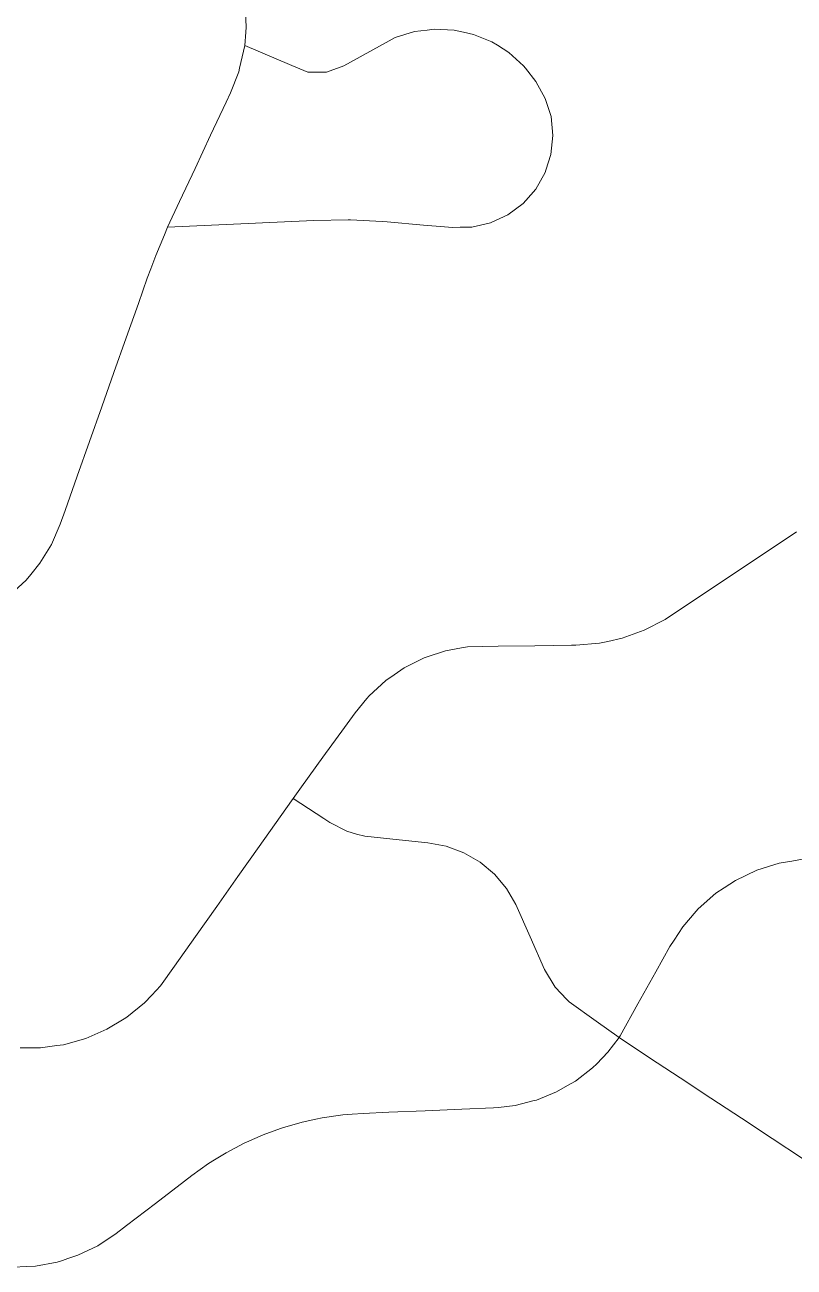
# Model space of a CAD drawing. Header units: inches. Extents: x 227942 to 231487, y 631728 to 634629.
# Drawn here: x 230175 to 230595, y 632448 to 633126 of the extents above; entities that cross this region are included whole.
import ezdxf

# ---------------------------------------------------------------- set-up
doc = ezdxf.new("R2010")
doc.units = ezdxf.units.IN
doc.header["$MEASUREMENT"] = 0

msp = doc.modelspace()

# ---------------------------------------------------------------- linework, layer by layer
at = {"color": 23, "lineweight": 0}
for points in [[(230296, 633121.9), (230296.23, 633124.59), (230295.72, 633136.94), (230294.85, 633141.78)], [(230294.85, 633141.78), (230295.72, 633136.94), (230296.23, 633124.59), (230296, 633121.9)], [(230295.39, 633114.6), (230296, 633121.9)], [(230296, 633121.9), (230295.39, 633114.6)], [(230395.09, 633123.03), (230388.05, 633122.14), (230377.64, 633118.96), (230375.9, 633118)], [(230375.9, 633118), (230377.64, 633118.96), (230388.05, 633122.14), (230395.09, 633123.03)], [(230414.9, 633121.86), (230409.71, 633123.01), (230398.84, 633123.51), (230395.09, 633123.03)], [(230395.09, 633123.03), (230398.84, 633123.51), (230409.71, 633123.01), (230414.9, 633121.86)], [(230433.39, 633114.67), (230430.4, 633116.54), (230420.33, 633120.66), (230414.9, 633121.86)], [(230414.9, 633121.86), (230420.33, 633120.66), (230430.4, 633116.54), (230433.39, 633114.67)], [(230292.62, 633102.24), (230295.39, 633114.6)], [(230295.39, 633114.6), (230292.62, 633102.24)], [(230302.75, 633111.48), (230295.39, 633114.6)], [(230295.39, 633114.6), (230302.75, 633111.48)], [(230375.9, 633118), (230358.37, 633108.39)], [(230358.37, 633108.39), (230375.9, 633118)], [(230448.79, 633102.12), (230447.71, 633103.5), (230439.61, 633110.76), (230433.39, 633114.67)], [(230433.39, 633114.67), (230439.61, 633110.76), (230447.71, 633103.5), (230448.79, 633102.12)], [(230302.75, 633111.48), (230302.75, 633111.48)], [(230321.15, 633103.66), (230302.75, 633111.48)], [(230302.75, 633111.48), (230302.75, 633111.48)], [(230302.75, 633111.48), (230321.15, 633103.66)], [(230358.37, 633108.39), (230349.52, 633103.54), (230339.99, 633100.07)], [(230339.99, 633100.07), (230349.52, 633103.54), (230358.37, 633108.39)], [(230285.31, 633083.68), (230287.7, 633088.76), (230292.18, 633100.28), (230292.62, 633102.24)], [(230292.62, 633102.24), (230292.18, 633100.28), (230287.7, 633088.76), (230285.31, 633083.68)], [(230292.62, 633102.24), (230292.62, 633102.24)], [(230292.62, 633102.24), (230292.62, 633102.24)], [(230339.99, 633100.07), (230329.85, 633099.96), (230321.15, 633103.66)], [(230321.15, 633103.66), (230329.85, 633099.96), (230339.99, 633100.07)], [(230459.54, 633085.63), (230454.45, 633094.96), (230448.79, 633102.12)], [(230448.79, 633102.12), (230454.45, 633094.96), (230459.54, 633085.63)], [(230463.73, 633065.39), (230462.68, 633075.73), (230459.54, 633085.63)], [(230459.54, 633085.63), (230462.68, 633075.73), (230463.73, 633065.39)], [(230276.81, 633065.57), (230285.31, 633083.68)], [(230285.31, 633083.68), (230276.81, 633065.57)], [(230268.32, 633047.47), (230276.81, 633065.57)], [(230276.81, 633065.57), (230268.32, 633047.47)], [(230276.81, 633065.57), (230276.81, 633065.57)], [(230276.81, 633065.57), (230276.81, 633065.57)], [(230459.88, 633046.5), (230462.63, 633055.05), (230463.73, 633065.39)], [(230463.73, 633065.39), (230462.63, 633055.05), (230459.88, 633046.5)], [(230259.82, 633029.36), (230268.32, 633047.47)], [(230268.32, 633047.47), (230259.82, 633029.36)], [(230268.32, 633047.47), (230268.32, 633047.47)], [(230268.32, 633047.47), (230268.32, 633047.47)], [(230448.88, 633030.02), (230454.29, 633036.13), (230459.44, 633045.16), (230459.88, 633046.5)], [(230459.88, 633046.5), (230459.44, 633045.16), (230454.29, 633036.13), (230448.88, 633030.02)], [(230253.25, 633015.37), (230259.82, 633029.36)], [(230259.82, 633029.36), (230253.25, 633015.37)], [(230259.82, 633029.36), (230259.82, 633029.36)], [(230259.82, 633029.36), (230259.82, 633029.36)], [(230432.4, 633019.07), (230439.06, 633022.15), (230447.4, 633028.35), (230448.88, 633030.02)], [(230448.88, 633030.02), (230447.4, 633028.35), (230439.06, 633022.15), (230432.4, 633019.07)], [(230273.23, 633016.3), (230293.21, 633017.24)], [(230293.21, 633017.24), (230273.23, 633016.3)], [(230293.21, 633017.24), (230313.19, 633018.18)], [(230313.19, 633018.18), (230293.21, 633017.24)], [(230313.19, 633018.18), (230333.19, 633019.11)], [(230333.19, 633019.11), (230313.19, 633018.18)], [(230333.19, 633019.11), (230351.87, 633019.38), (230353.16, 633019.32)], [(230353.16, 633019.32), (230351.87, 633019.38), (230333.19, 633019.11)], [(230353.16, 633019.32), (230370.54, 633018.44), (230373.12, 633018.22)], [(230373.12, 633018.22), (230370.54, 633018.44), (230353.16, 633019.32)], [(230373.12, 633018.22), (230393.06, 633016.57)], [(230393.06, 633016.57), (230373.12, 633018.22)], [(230412.99, 633015.31), (230419.5, 633015.45), (230429.63, 633017.78), (230432.4, 633019.07)], [(230432.4, 633019.07), (230429.63, 633017.78), (230419.5, 633015.45), (230412.99, 633015.31)], [(230432.4, 633019.07), (230432.4, 633019.07)], [(230432.4, 633019.07), (230432.4, 633019.07)], [(230244.12, 632992.6), (230246.86, 632999.94), (230251.52, 633011.17)], [(230251.52, 633011.17), (230246.86, 632999.94), (230244.12, 632992.6)], [(230251.52, 633011.17), (230253.25, 633015.37)], [(230253.25, 633015.37), (230251.52, 633011.17)], [(230253.25, 633015.37), (230273.23, 633016.3)], [(230273.23, 633016.3), (230253.25, 633015.37)], [(230393.06, 633016.57), (230409.11, 633015.24), (230412.99, 633015.31)], [(230412.99, 633015.31), (230409.11, 633015.24), (230393.06, 633016.57)], [(230237.36, 632973.78), (230242.23, 632987.53), (230244.12, 632992.6)], [(230244.12, 632992.6), (230242.23, 632987.53), (230237.36, 632973.78)], [(230244.12, 632992.6), (230244.12, 632992.6)], [(230244.12, 632992.6), (230244.12, 632992.6)], [(230230.68, 632954.92), (230237.36, 632973.78)], [(230237.36, 632973.78), (230230.68, 632954.92)], [(230224, 632936.07), (230230.68, 632954.92)], [(230230.68, 632954.92), (230224, 632936.07)], [(230217.32, 632917.22), (230224, 632936.07)], [(230224, 632936.07), (230217.32, 632917.22)], [(230224, 632936.07), (230224, 632936.07)], [(230224, 632936.07), (230224, 632936.07)], [(230210.64, 632898.37), (230217.32, 632917.22)], [(230217.32, 632917.22), (230210.64, 632898.37)], [(230203.96, 632879.52), (230210.64, 632898.37)], [(230210.64, 632898.37), (230203.96, 632879.52)], [(230197.28, 632860.66), (230203.96, 632879.52)], [(230203.96, 632879.52), (230197.28, 632860.66)], [(230189.86, 632842.19), (230194.64, 632853.22), (230197.28, 632860.66)], [(230197.28, 632860.66), (230194.64, 632853.22), (230189.86, 632842.19)], [(230580.1, 632837.92), (230596.75, 632848.99)], [(230596.75, 632848.99), (230580.1, 632837.92)], [(230178.55, 632825.69), (230183.62, 632831.92), (230189.86, 632842.19)], [(230189.86, 632842.19), (230183.62, 632831.92), (230178.55, 632825.69)], [(230563.44, 632826.85), (230580.1, 632837.92)], [(230580.1, 632837.92), (230563.44, 632826.85)], [(230163.99, 632812.11), (230167.24, 632814.4), (230176.03, 632822.6), (230178.55, 632825.69)], [(230178.55, 632825.69), (230176.03, 632822.6), (230167.24, 632814.4), (230163.99, 632812.11)], [(230546.78, 632815.78), (230563.44, 632826.85)], [(230563.44, 632826.85), (230546.78, 632815.78)], [(230530.12, 632804.71), (230546.78, 632815.78)], [(230546.78, 632815.78), (230530.12, 632804.71)], [(230546.78, 632815.78), (230546.78, 632815.78)], [(230546.78, 632815.78), (230546.78, 632815.78)], [(230513.6, 632795.29), (230524.92, 632801.26), (230530.12, 632804.71)], [(230530.12, 632804.71), (230524.92, 632801.26), (230513.6, 632795.29)], [(230530.12, 632804.71), (230530.12, 632804.71)], [(230530.12, 632804.71), (230530.12, 632804.71)], [(230493.62, 632789.21), (230501.57, 632790.92), (230513.6, 632795.29)], [(230513.6, 632795.29), (230501.57, 632790.92), (230493.62, 632789.21)], [(230413.85, 632785.74), (230416.98, 632786.32), (230433.78, 632786.58)], [(230433.78, 632786.58), (230416.98, 632786.32), (230413.85, 632785.74)], [(230433.78, 632786.58), (230453.78, 632786.9)], [(230453.78, 632786.9), (230433.78, 632786.58)], [(230453.78, 632786.9), (230473.77, 632787.22)], [(230473.77, 632787.22), (230453.78, 632786.9)], [(230473.77, 632787.22), (230476.3, 632787.26), (230489.06, 632788.23), (230493.62, 632789.21)], [(230493.62, 632789.21), (230489.06, 632788.23), (230476.3, 632787.26), (230473.77, 632787.22)], [(230377.1, 632771.08), (230382.48, 632774.78), (230393.4, 632780.23), (230394.58, 632780.62)], [(230394.58, 632780.62), (230393.4, 632780.23), (230382.48, 632774.78), (230377.1, 632771.08)], [(230394.58, 632780.62), (230404.98, 632784.1), (230413.85, 632785.74)], [(230413.85, 632785.74), (230404.98, 632784.1), (230394.58, 632780.62)], [(230362.09, 632757.99), (230363.43, 632759.61), (230372.42, 632767.87), (230377.1, 632771.08)], [(230377.1, 632771.08), (230372.42, 632767.87), (230363.43, 632759.61), (230362.09, 632757.99)], [(230377.1, 632771.08), (230377.1, 632771.08)], [(230377.1, 632771.08), (230377.1, 632771.08)], [(230349.87, 632742.18), (230355.68, 632750.19), (230362.09, 632757.99)], [(230362.09, 632757.99), (230355.68, 632750.19), (230349.87, 632742.18)], [(230338.14, 632725.98), (230349.87, 632742.18)], [(230349.87, 632742.18), (230338.14, 632725.98)], [(230326.4, 632709.79), (230338.14, 632725.98)], [(230338.14, 632725.98), (230326.4, 632709.79)], [(230321.85, 632703.51), (230326.4, 632709.79)], [(230326.4, 632709.79), (230321.85, 632703.51)], [(230326.4, 632709.79), (230326.4, 632709.79)], [(230326.4, 632709.79), (230326.4, 632709.79)], [(230314.78, 632693.51), (230321.85, 632703.51)], [(230321.85, 632703.51), (230314.78, 632693.51)], [(230321.85, 632703.51), (230338.58, 632692.54)], [(230338.58, 632692.54), (230321.85, 632703.51)], [(230303.22, 632677.19), (230314.78, 632693.51)], [(230314.78, 632693.51), (230303.22, 632677.19)], [(230314.78, 632693.51), (230314.78, 632693.51)], [(230314.78, 632693.51), (230314.78, 632693.51)], [(230338.58, 632692.54), (230341.97, 632690.31), (230351.1, 632685.59), (230356.53, 632684.08)], [(230338.58, 632692.54), (230338.58, 632692.54)], [(230356.53, 632684.08), (230351.1, 632685.59), (230341.97, 632690.31), (230338.58, 632692.54)], [(230338.58, 632692.54), (230338.58, 632692.54)], [(230356.53, 632684.08), (230361.01, 632682.83), (230376.27, 632681.25)], [(230376.27, 632681.25), (230361.01, 632682.83), (230356.53, 632684.08)], [(230376.27, 632681.25), (230395.46, 632679.27)], [(230395.46, 632679.27), (230376.27, 632681.25)], [(230395.46, 632679.27), (230405.5, 632677.39), (230415.07, 632673.84)], [(230415.07, 632673.84), (230405.5, 632677.39), (230395.46, 632679.27)], [(230291.66, 632660.86), (230303.22, 632677.19)], [(230303.22, 632677.19), (230291.66, 632660.86)], [(230303.22, 632677.19), (230303.22, 632677.19)], [(230303.22, 632677.19), (230303.22, 632677.19)], [(230415.07, 632673.84), (230423.9, 632668.72), (230431.73, 632662.17)], [(230431.73, 632662.17), (230423.9, 632668.72), (230415.07, 632673.84)], [(230575.02, 632664.31), (230587.29, 632668.17), (230594.13, 632669.32)], [(230594.13, 632669.32), (230587.29, 632668.17), (230575.02, 632664.31)], [(230594.13, 632669.32), (230599.97, 632670.3), (230612.82, 632670.65), (230614.02, 632670.51)], [(230614.02, 632670.51), (230612.82, 632670.65), (230599.97, 632670.3), (230594.13, 632669.32)], [(230280.1, 632644.54), (230291.66, 632660.86)], [(230291.66, 632660.86), (230280.1, 632644.54)], [(230431.73, 632662.17), (230438.35, 632654.4), (230443.54, 632645.61)], [(230443.54, 632645.61), (230438.35, 632654.4), (230431.73, 632662.17)], [(230557.3, 632654.77), (230563.41, 632658.79), (230575.02, 632664.31)], [(230575.02, 632664.31), (230563.41, 632658.79), (230557.3, 632654.77)], [(230541.98, 632642.04), (230543.01, 632643.24), (230552.67, 632651.72), (230557.3, 632654.77)], [(230557.3, 632654.77), (230552.67, 632651.72), (230543.01, 632643.24), (230541.98, 632642.04)], [(230268.55, 632628.22), (230280.1, 632644.54)], [(230280.1, 632644.54), (230268.55, 632628.22)], [(230443.54, 632645.61), (230451.37, 632627.89)], [(230451.37, 632627.89), (230443.54, 632645.61)], [(230529.9, 632626.18), (230534.61, 632633.5), (230541.98, 632642.04)], [(230541.98, 632642.04), (230534.61, 632633.5), (230529.9, 632626.18)], [(230541.98, 632642.04), (230541.98, 632642.04)], [(230541.98, 632642.04), (230541.98, 632642.04)], [(230256.99, 632611.9), (230268.55, 632628.22)], [(230268.55, 632628.22), (230256.99, 632611.9)], [(230451.37, 632627.89), (230459.19, 632610.18)], [(230459.19, 632610.18), (230451.37, 632627.89)], [(230519.92, 632608.86), (230527.64, 632622.69), (230529.9, 632626.18)], [(230529.9, 632626.18), (230527.64, 632622.69), (230519.92, 632608.86)], [(230529.9, 632626.18), (230529.9, 632626.18)], [(230529.9, 632626.18), (230529.9, 632626.18)], [(230244.71, 632596.18), (230249.4, 632601.17), (230256.99, 632611.9)], [(230256.99, 632611.9), (230249.4, 632601.17), (230244.71, 632596.18)], [(230256.99, 632611.9), (230256.99, 632611.9)], [(230256.99, 632611.9), (230256.99, 632611.9)], [(230459.19, 632610.18), (230464.89, 632600.51), (230471.39, 632593.75)], [(230471.39, 632593.75), (230464.89, 632600.51), (230459.19, 632610.18)], [(230510.17, 632591.4), (230519.92, 632608.86)], [(230519.92, 632608.86), (230510.17, 632591.4)], [(230229.59, 632583.2), (230230.95, 632584.03), (230240.76, 632591.98), (230244.71, 632596.18)], [(230244.71, 632596.18), (230240.76, 632591.98), (230230.95, 632584.03), (230229.59, 632583.2)], [(230471.39, 632593.75), (230472.67, 632592.43), (230487.41, 632581.84)], [(230471.39, 632593.75), (230471.39, 632593.75)], [(230487.41, 632581.84), (230472.67, 632592.43), (230471.39, 632593.75)], [(230471.39, 632593.75), (230471.39, 632593.75)], [(230500.42, 632573.94), (230510.17, 632591.4)], [(230510.17, 632591.4), (230500.42, 632573.94)], [(230211.94, 632573.92), (230220.16, 632577.49), (230229.59, 632583.2)], [(230229.59, 632583.2), (230220.16, 632577.49), (230211.94, 632573.92)], [(230487.41, 632581.84), (230499.84, 632572.9)], [(230487.41, 632581.84), (230487.41, 632581.84)], [(230499.84, 632572.9), (230487.41, 632581.84)], [(230487.41, 632581.84), (230487.41, 632581.84)], [(230192.76, 632568.55), (230196.43, 632569.06), (230208.58, 632572.47), (230211.94, 632573.92)], [(230211.94, 632573.92), (230208.58, 632572.47), (230196.43, 632569.06), (230192.76, 632568.55)], [(230211.94, 632573.92), (230211.94, 632573.92)], [(230211.94, 632573.92), (230211.94, 632573.92)], [(230487.62, 632558.67), (230493.74, 632564.9), (230499.84, 632572.9)], [(230499.84, 632572.9), (230493.74, 632564.9), (230487.62, 632558.67)], [(230499.84, 632572.9), (230500.42, 632573.94)], [(230500.42, 632573.94), (230499.84, 632572.9)], [(230499.84, 632572.9), (230516.54, 632561.9)], [(230516.54, 632561.9), (230499.84, 632572.9)], [(230172.86, 632567.3), (230183.93, 632567.32), (230192.76, 632568.55)], [(230192.76, 632568.55), (230183.93, 632567.32), (230172.86, 632567.3)], [(230471.72, 632546.7), (230476.01, 632549.16), (230485.41, 632556.42), (230487.62, 632558.67)], [(230487.62, 632558.67), (230485.41, 632556.42), (230476.01, 632549.16), (230471.72, 632546.7)], [(230516.54, 632561.9), (230533.24, 632550.9)], [(230533.24, 632550.9), (230516.54, 632561.9)], [(230533.24, 632550.9), (230549.94, 632539.9)], [(230549.94, 632539.9), (230533.24, 632550.9)], [(230453.55, 632538.51), (230454.68, 632538.8), (230465.7, 632543.25), (230471.72, 632546.7)], [(230471.72, 632546.7), (230465.7, 632543.25), (230454.68, 632538.8), (230453.55, 632538.51)], [(230471.72, 632546.7), (230471.72, 632546.7)], [(230471.72, 632546.7), (230471.72, 632546.7)], [(230433.95, 632534.86), (230443.16, 632535.89), (230453.55, 632538.51)], [(230453.55, 632538.51), (230443.16, 632535.89), (230433.95, 632534.86)], [(230549.94, 632539.9), (230566.65, 632528.9)], [(230566.65, 632528.9), (230549.94, 632539.9)], [(230334.27, 632528.33), (230337.79, 632529.09), (230348.91, 632530.71), (230354.05, 632531.1)], [(230354.05, 632531.1), (230348.91, 632530.71), (230337.79, 632529.09), (230334.27, 632528.33)], [(230354.05, 632531.1), (230360.11, 632531.56), (230374.02, 632532.15)], [(230374.02, 632532.15), (230360.11, 632531.56), (230354.05, 632531.1)], [(230374.02, 632532.15), (230394, 632533)], [(230394, 632533), (230374.02, 632532.15)], [(230394, 632533), (230413.98, 632533.84)], [(230413.98, 632533.84), (230394, 632533)], [(230413.98, 632533.84), (230431.35, 632534.57), (230433.95, 632534.86)], [(230433.95, 632534.86), (230431.35, 632534.57), (230413.98, 632533.84)], [(230566.65, 632528.9), (230583.35, 632517.9)], [(230566.65, 632528.9), (230566.65, 632528.9)], [(230583.35, 632517.9), (230566.65, 632528.9)], [(230566.65, 632528.9), (230566.65, 632528.9)], [(230296.4, 632515.8), (230305.45, 632519.8), (230314.95, 632523.24)], [(230314.95, 632523.24), (230305.45, 632519.8), (230296.4, 632515.8)], [(230314.95, 632523.24), (230316.01, 632523.62), (230326.81, 632526.73), (230334.27, 632528.33)], [(230334.27, 632528.33), (230326.81, 632526.73), (230316.01, 632523.62), (230314.95, 632523.24)], [(230278.91, 632506.14), (230285.23, 632510.03), (230295.18, 632515.26), (230296.4, 632515.8)], [(230296.4, 632515.8), (230295.18, 632515.26), (230285.23, 632510.03), (230278.91, 632506.14)], [(230296.4, 632515.8), (230296.4, 632515.8)], [(230296.4, 632515.8), (230296.4, 632515.8)], [(230583.35, 632517.9), (230600.05, 632506.89)], [(230600.05, 632506.89), (230583.35, 632517.9)], [(230262.58, 632494.61), (230266.52, 632497.62), (230275.66, 632504.15), (230278.91, 632506.14)], [(230278.91, 632506.14), (230275.66, 632504.15), (230266.52, 632497.62), (230262.58, 632494.61)], [(230278.91, 632506.14), (230278.91, 632506.14)], [(230278.91, 632506.14), (230278.91, 632506.14)], [(230246.7, 632482.45), (230262.58, 632494.61)], [(230262.58, 632494.61), (230246.7, 632482.45)], [(230230.82, 632470.29), (230246.7, 632482.45)], [(230246.7, 632482.45), (230230.82, 632470.29)], [(230215.17, 632459.32), (230225.17, 632465.96), (230230.82, 632470.29)], [(230230.82, 632470.29), (230225.17, 632465.96), (230215.17, 632459.32)], [(230198.82, 632452.27), (230204.36, 632454.08), (230215.17, 632459.32)], [(230215.17, 632459.32), (230204.36, 632454.08), (230198.82, 632452.27)], [(230157.19, 632448.66), (230169.15, 632447.61), (230176.34, 632447.95)], [(230176.34, 632447.95), (230169.15, 632447.61), (230157.19, 632448.66)], [(230176.34, 632447.95), (230181.14, 632448.17), (230192.95, 632450.35), (230195.96, 632451.33)], [(230195.96, 632451.33), (230192.95, 632450.35), (230181.14, 632448.17), (230176.34, 632447.95)], [(230195.96, 632451.33), (230198.82, 632452.27)], [(230198.82, 632452.27), (230195.96, 632451.33)], [(230195.96, 632451.33), (230195.96, 632451.33)], [(230195.96, 632451.33), (230195.96, 632451.33)]]:
    msp.add_lwpolyline(points, dxfattribs=at)

doc.saveas('drawing.dxf')
